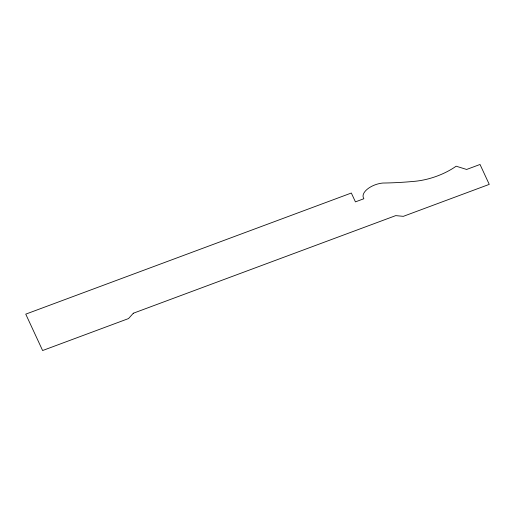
<?xml version="1.0" encoding="UTF-8"?>
<svg xmlns="http://www.w3.org/2000/svg" width="515" height="515" viewBox="0 0 515 515"><rect width="100%" height="100%" fill="white"/><g stroke="black" fill="none" stroke-linecap="round" stroke-linejoin="round"><path stroke-width="0.77" d="M133.334 313.229L128.538 318.566L42.616 350.528L25.75 314.144L351.327 193.028L355.434 201.874L363.86 198.739L363.326 197.58A16.107 8.079 -18.9 0 1 382.845 183.037A262.837 131.814 -18.9 0 0 415.869 181.19A47.161 23.651 -18.9 0 0 456.155 166.203L466.622 169.454L480.025 164.472L489.25 184.376L403.329 216.339L395.72 215.624L133.334 313.229"/></g></svg>
